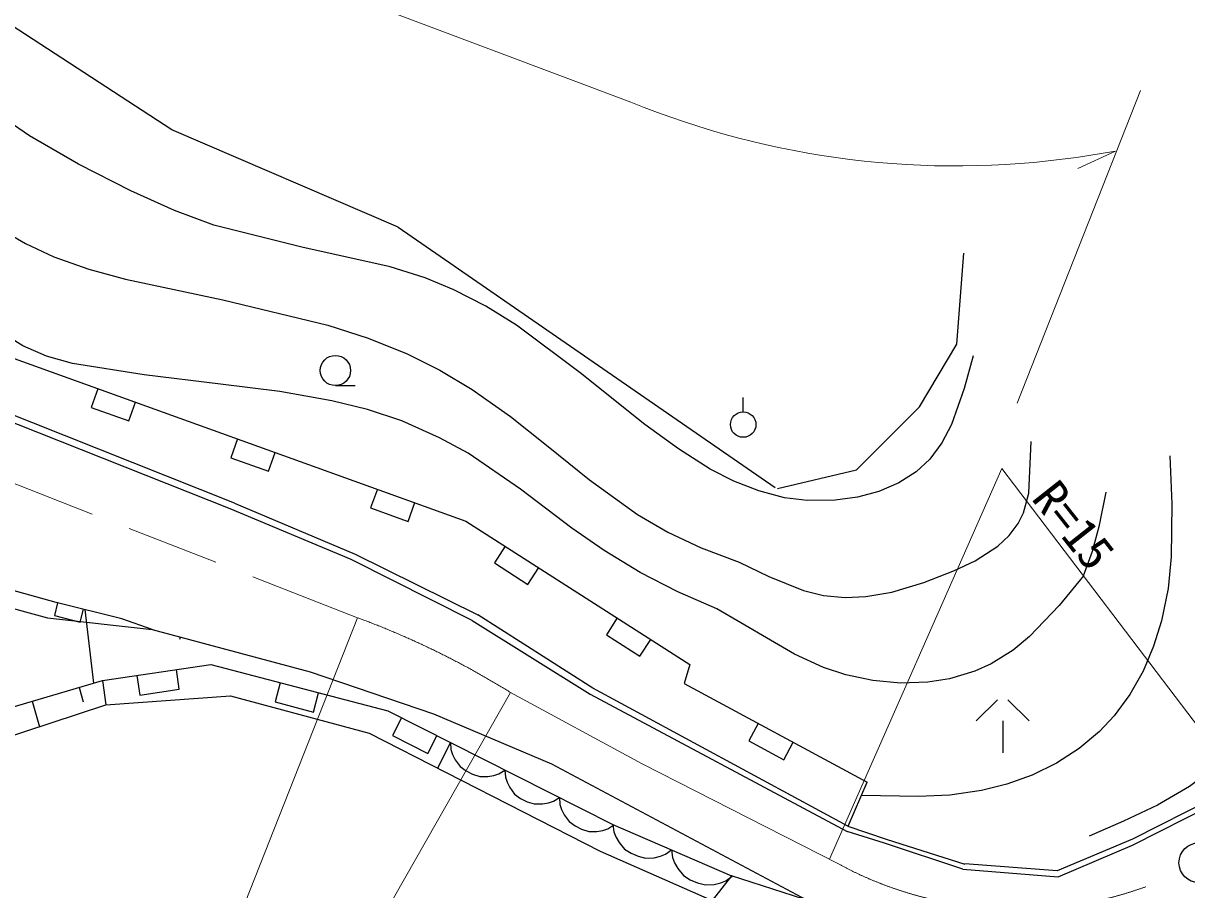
# Model space of a CAD drawing. Units: millimetres, scale not verified. Extents: x 40000 to 680000, y 20000 to 380000.
# Drawn here: x 309400 to 353249, y 286192 to 318868 of the extents above; entities that cross this region are included whole.
import ezdxf
from ezdxf.enums import TextEntityAlignment as Align

# ---------------------------------------------------------------- set-up
doc = ezdxf.new("R2010")
doc.units = ezdxf.units.MM
doc.header["$LTSCALE"] = 1000
doc.linetypes.add('CHAIN', pattern=[18.5, 12, -1.5, 3.5, -1.5])
for name, color, linetype, lineweight in [('M-BGD', 7, 'Continuous', 25), ('M-BMK', 2, 'CHAIN', 13), ('M-BMK-SRVR', 3, 'Continuous', 25), ('M-STR-HTXT', 7, 'Continuous', 13)]:
    doc.layers.add(name, color=color, linetype=linetype, lineweight=lineweight)
doc.styles.add('ＭＳ ゴシック', font='')
doc.styles.get('ＭＳ ゴシック').set_extended_font_data('MS Gothic')

msp = doc.modelspace()

# ---------------------------------------------------------------- linework, layer by layer
at = {"layer": 'M-BGD'}
for p, q in [((315002, 314846), (308946, 318795)), ((323531, 311180), (315002, 314846)), ((323531, 311180), (337735, 301355)), ((344581, 306771), (344844, 310194)), ((317359, 300772), (297284, 308747)), ((317195, 300557), (297165, 308510)), ((305024, 307669), (326083, 300097)), ((343176, 304401), (344581, 306771)), ((321165, 305203), (321915, 305203)), ((312215, 305083), (311962, 304378)), ((311962, 304378), (313373, 303870)), ((313373, 303870), (313627, 304576)), ((336533, 304213), (336533, 304753)), ((340807, 302031), (343176, 304401)), ((317480, 303190), (317226, 302484)), ((318638, 301977), (318891, 302683)), ((317226, 302484), (318638, 301977)), ((337822, 301329), (340807, 302031)), ((322745, 301297), (322491, 300591)), ((321754, 298642), (317195, 300557)), ((317359, 300772), (321913, 298851)), ((322491, 300591), (323902, 300084)), ((323902, 300084), (324156, 300790)), ((326083, 300097), (334528, 294684)), ((327562, 299148), (327158, 298517)), ((326313, 296349), (321754, 298642)), ((321913, 298851), (326531, 296564)), ((310641, 297028), (305228, 298535)), ((327158, 298517), (328421, 297708)), ((328421, 297708), (328825, 298339)), ((305228, 297827), (310319, 296444)), ((310696, 297014), (310575, 296529)), ((313118, 296410), (310641, 297028)), ((310319, 296444), (314264, 296006)), ((310575, 296529), (311545, 296287)), ((311545, 296287), (311666, 296772)), ((311720, 296759), (312041, 293976)), ((330871, 293798), (326531, 296564)), ((331785, 296442), (331380, 295811)), ((314264, 296006), (313118, 296410)), ((314264, 296006), (320213, 294407)), ((314309, 295996), (314332, 295988)), ((326313, 296349), (330767, 293568)), ((315298, 295645), (315328, 295720)), ((331380, 295811), (332643, 295001)), ((332643, 295001), (333048, 295633)), ((312386, 294077), (316468, 294687)), ((316468, 294687), (323144, 292933)), ((334528, 294684), (334314, 293972)), ((313685, 294271), (313796, 293530)), ((315280, 293751), (315169, 294493)), ((320213, 294407), (324858, 292830)), ((305313, 292001), (312386, 294077)), ((311502, 293818), (311661, 293276)), ((312386, 294077), (312517, 293161)), ((319081, 294001), (318890, 293275)), ((340481, 288590), (330871, 293798)), ((334314, 293972), (341206, 290250)), ((312517, 293161), (317209, 293505)), ((313796, 293530), (315280, 293751)), ((317209, 293505), (322436, 292093)), ((320341, 292894), (320531, 293619)), ((330767, 293568), (340457, 288384)), ((346113, 293358), (345313, 292558)), ((346513, 293358), (347313, 292558)), ((306160, 291077), (312517, 293161)), ((309734, 293298), (310015, 292341)), ((318890, 293275), (320341, 292894)), ((323144, 292933), (331626, 288650)), ((323652, 292676), (323314, 292007)), ((324858, 292830), (329314, 290945)), ((346313, 292558), (346313, 291358)), ((322436, 292093), (331143, 287646)), ((337100, 292467), (336744, 291807)), ((323314, 292007), (324653, 291331)), ((324653, 291331), (324991, 292000)), ((325024, 290771), (325498, 291744)), ((325498, 291744), (325518, 291476)), ((336744, 291807), (338064, 291094)), ((338064, 291094), (338420, 291754)), ((325518, 291476), (325579, 291291)), ((325579, 291291), (325681, 291085)), ((325681, 291085), (325865, 290837)), ((325865, 290837), (326091, 290672)), ((329314, 290945), (339107, 285706)), ((326091, 290672), (326337, 290548)), ((326337, 290548), (326604, 290464)), ((326604, 290464), (326913, 290463)), ((326913, 290463), (327139, 290503)), ((327139, 290503), (327325, 290564)), ((327325, 290564), (327551, 290707)), ((327551, 290707), (327571, 290440)), ((327571, 290440), (327632, 290255)), ((356005, 290532), (351203, 288105)), ((351210, 287872), (356152, 290385)), ((327632, 290255), (327734, 290048)), ((327734, 290048), (327918, 289801)), ((340491, 288586), (341206, 290250)), ((327918, 289801), (328144, 289635)), ((328144, 289635), (328390, 289511)), ((328390, 289511), (328657, 289428)), ((328657, 289428), (328966, 289426)), ((328966, 289426), (329192, 289467)), ((329192, 289467), (329378, 289528)), ((329378, 289528), (329605, 289671)), ((329605, 289671), (329624, 289403)), ((329624, 289403), (329685, 289218)), ((329685, 289218), (329787, 289012)), ((329787, 289012), (329971, 288764)), ((329971, 288764), (330197, 288599)), ((330197, 288599), (330443, 288474)), ((331431, 288491), (331658, 288634)), ((331626, 288650), (331663, 288373)), ((331626, 288650), (336090, 286712)), ((340481, 288590), (341919, 288094)), ((340499, 288606), (340490, 288586)), ((330443, 288474), (330711, 288391)), ((330711, 288391), (331019, 288390)), ((331019, 288390), (331246, 288430)), ((331246, 288430), (331431, 288491)), ((331663, 288373), (331738, 288183)), ((331738, 288183), (331856, 287975)), ((341853, 287950), (340457, 288384)), ((341919, 288094), (344888, 287155)), ((351203, 288105), (348370, 286901)), ((331856, 287975), (332063, 287728)), ((332063, 287728), (332308, 287569)), ((333600, 287532), (333828, 287694)), ((333828, 287694), (333866, 287405)), ((344811, 286973), (341853, 287950)), ((348404, 286677), (351210, 287872)), ((331143, 287646), (335365, 285788)), ((332308, 287569), (332572, 287454)), ((332572, 287454), (332856, 287384)), ((332856, 287384), (333177, 287401)), ((333177, 287401), (333411, 287457)), ((333411, 287457), (333600, 287532)), ((333866, 287405), (333944, 287208)), ((333944, 287208), (334067, 286991)), ((334067, 286991), (334283, 286734)), ((344811, 286973), (348404, 286677)), ((348370, 286901), (344888, 287168)), ((334283, 286734), (334538, 286568)), ((334538, 286568), (334813, 286449)), ((334813, 286449), (335108, 286375)), ((335108, 286375), (335443, 286393)), ((336090, 286712), (335365, 285788)), ((335443, 286393), (335687, 286451)), ((335687, 286451), (335884, 286529)), ((335884, 286529), (336121, 286699)), ((345520, 283689), (336090, 286712))]:
    msp.add_line(p, q, dxfattribs=at)
for points in [[(304701, 315230), (305829, 313771), (307023, 312412), (307740, 311737), (308645, 311050), (309482, 310556), (310553, 310062), (311874, 309597), (313252, 309222), (316921, 308442), (320882, 307488), (322400, 306995), (323866, 306403), (325097, 305786), (326315, 305061), (327769, 304034), (329178, 302913), (330746, 301646), (332545, 300340), (333689, 299682), (334948, 299088), (336384, 298545)], [(345195, 306332), (344867, 305096), (344385, 303739), (344021, 303042), (343564, 302426), (343058, 301956), (342393, 301532), (341643, 301213), (340836, 300996), (339997, 300879), (338943, 300871), (338092, 300977), (337117, 301229), (336185, 301595), (335291, 302055), (334089, 302816), (332827, 303741), (330393, 305689), (327993, 307482), (326834, 308201), (325626, 308814), (324546, 309262), (323232, 309682), (319894, 310418), (316583, 311252), (315096, 311812), (313456, 312544), (311476, 313560), (309631, 314623), (308787, 315196)], [(335537, 296784), (334072, 297427), (332656, 298159), (331289, 298981), (330079, 299832), (328140, 301301), (326171, 302650), (325087, 303240), (323668, 303872), (322372, 304298), (321035, 304628), (319064, 304976), (316836, 305262), (313953, 305607), (311255, 306039), (310281, 306317), (309379, 306706), (308724, 307118), (308138, 307636), (306975, 309024), (305698, 310370), (304872, 310920), (303976, 311378), (303324, 311674)], [(336384, 298545), (337495, 297999), (338802, 297479), (339559, 297290), (340379, 297210), (341157, 297246), (342141, 297419), (343336, 297774), (344503, 298227), (345275, 298597), (346135, 299153), (346562, 299549), (346900, 299999), (347095, 300400), (347294, 301145), (347385, 303095)], [(352617, 302561), (352692, 300746), (352665, 298741), (352544, 297550), (352301, 296338), (352001, 295373), (351605, 294439), (351109, 293558), (350512, 292745), (349968, 292165), (349193, 291517), (348339, 290967), (347425, 290517), (346468, 290170), (345515, 289931), (344326, 289765), (343127, 289705), (341006, 289742)], [(349355, 298029), (349703, 298959), (349961, 299942), (350213, 301188)], [(349355, 298029), (348438, 296909), (347322, 295736), (346713, 295231), (345885, 294706), (345269, 294429), (344305, 294146), (343495, 294021), (342457, 293985), (341416, 294078), (340399, 294292), (339556, 294572), (338464, 295080), (335537, 296784)], [(356856, 293763), (356006, 292627), (354966, 291414), (354300, 290790), (353350, 290087), (352143, 289387), (350864, 288774), (349573, 288215)]]:
    msp.add_lwpolyline(points, dxfattribs=at)
for centre, radius in [((321165, 305773), 570), ((336533, 303733), 480)]:
    msp.add_circle(centre, radius, dxfattribs=at)
at = {"layer": 'M-BMK'}
for p, q in [((300822, 304733), (321994, 296451)), ((327757, 293635), (332730, 290946)), ((332730, 290946), (340102, 287176))]:
    msp.add_line(p, q, dxfattribs=at)
for centre, radius, start, end in [((311007, 266659), 31754, 58.1614, 69.7559), ((346870, 299613), 14159, 241.4444, 295.8281)]:
    msp.add_arc(centre, radius, start, end, dxfattribs=at)
at = {"layer": 'M-BMK-SRVR'}
msp.add_circle((353706, 287212), 750, dxfattribs=at)
at = {"layer": 'M-STR-HTXT'}
for p, q in [((305534, 325988), (332304, 315894)), ((346856, 304540), (351504, 316333)), ((349090, 313810), (350561, 314038)), ((350561, 314038), (349144, 313393)), ((339781, 287340), (346276, 302082)), ((346276, 302082), (356227, 288985)), ((321994, 296451), (310959, 268454)), ((313046, 267709), (327757, 293635))]:
    msp.add_line(p, q, dxfattribs=at)
msp.add_arc((344537, 345777), 32290, 247.7369, 278.1053, dxfattribs=at)

# ---------------------------------------------------------------- texts
at = {"layer": 'M-STR-HTXT', "style": 'ＭＳ ゴシック'}
msp.add_text('R=15', height=1320, rotation=308.3, dxfattribs=at).set_placement((347048, 300696), align=Align.BOTTOM_LEFT)

doc.saveas('drawing.dxf')
